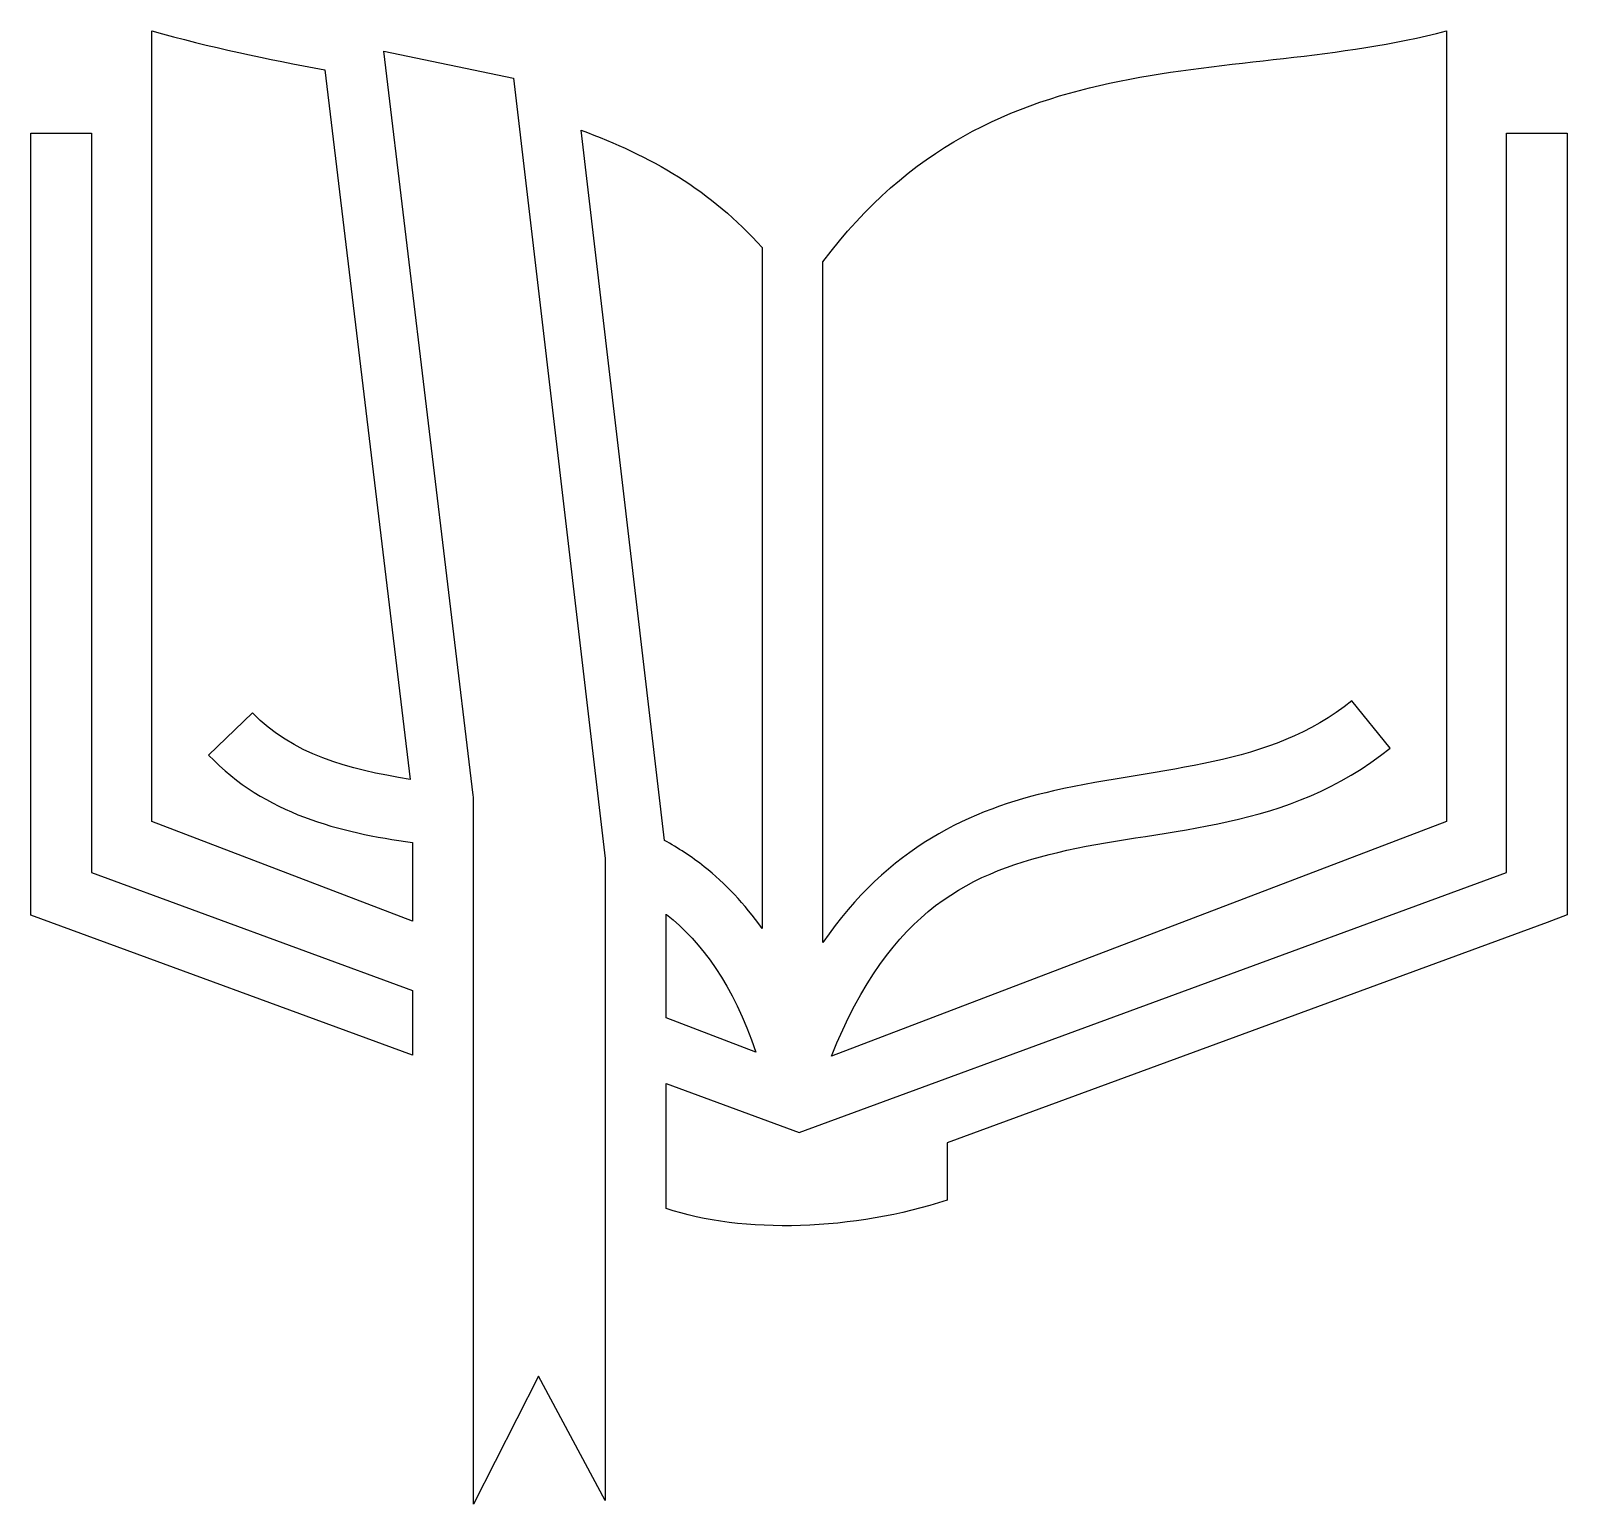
# Model space of a CAD drawing. Header units: centimetres. Extents: x -9.9 to 9.9, y -10.1 to 9.
import ezdxf

# ---------------------------------------------------------------- set-up
doc = ezdxf.new("R2010")
doc.units = ezdxf.units.CM
doc.header["$MEASUREMENT"] = 0
doc.layers.add('Layer 1', color=7, linetype='Continuous')

msp = doc.modelspace()

# ---------------------------------------------------------------- linework, layer by layer
at = {"layer": 'Layer 1'}
for points, knots in [([(-8.36638, 8.98178), (-8.36638, 8.98178), (-8.36638, -1.24661), (-8.36638, -1.24661), (-8.36638, -1.24661), (-8.36638, -1.24661), (-4.99294, -2.534), (-4.99294, -2.534), (-4.99294, -2.534), (-4.99294, -2.534), (-4.99294, -1.51805), (-4.99294, -1.51805), (-4.99294, -1.51805), (-5.94189, -1.3824), (-6.89324, -1.15401), (-7.6297, -0.38609), (-7.6297, -0.38609), (-7.6297, -0.38609), (-7.06043, 0.15944), (-7.06043, 0.15944), (-7.06043, 0.15944), (-6.54809, -0.3747), (-5.83621, -0.56851), (-5.02456, -0.69969), (-5.02456, -0.69969), (-5.02456, -0.69969), (-6.12886, 8.4745), (-6.12886, 8.4745), (-6.12886, 8.4745), (-6.86073, 8.61386), (-7.61166, 8.76672), (-8.36638, 8.98178)], [0, 0, 0, 0, 0.11111111, 0.11111111, 0.11111111, 0.11111111, 0.22222222, 0.22222222, 0.22222222, 0.22222222, 0.33333333, 0.33333333, 0.33333333, 0.33333333, 0.44444444, 0.44444444, 0.44444444, 0.44444444, 0.55555556, 0.55555556, 0.55555556, 0.55555556, 0.66666667, 0.66666667, 0.66666667, 0.66666667, 0.77777778, 0.77777778, 0.77777778, 0.77777778, 1, 1, 1, 1]), ([(8.37958, 8.98051), (5.63116, 8.24712), (2.54547, 8.97621), (0.31622, 5.99443), (0.31622, 5.99443), (0.31622, 5.99443), (0.31622, -2.81075), (0.31622, -2.81075), (0.31622, -2.81075), (1.15093, -1.58155), (2.23246, -1.08751), (3.29834, -0.84867), (3.29834, -0.84867), (4.72842, -0.52807), (6.08902, -0.54662), (7.15671, 0.31626), (7.15671, 0.31626), (7.15671, 0.31626), (7.65218, -0.29644), (7.65218, -0.29644), (7.65218, -0.29644), (6.33418, -1.36173), (4.77422, -1.32475), (3.47089, -1.61689), (3.47089, -1.61689), (2.23558, -1.89376), (1.19475, -2.36031), (0.42425, -4.28136), (0.42425, -4.28136), (0.42425, -4.28136), (8.37953, -1.24666), (8.37953, -1.24666), (8.37953, -1.24666), (8.37953, -1.24666), (8.37953, 8.98051), (8.37953, 8.98051), (8.37953, 8.98051), (8.37953, 8.98051), (8.37958, 8.98051), (8.37958, 8.98051)], [0, 0, 0, 0, 0.09090909, 0.09090909, 0.09090909, 0.09090909, 0.18181818, 0.18181818, 0.18181818, 0.18181818, 0.27272727, 0.27272727, 0.27272727, 0.27272727, 0.36363636, 0.36363636, 0.36363636, 0.36363636, 0.45454545, 0.45454545, 0.45454545, 0.45454545, 0.54545455, 0.54545455, 0.54545455, 0.54545455, 0.63636364, 0.63636364, 0.63636364, 0.63636364, 0.72727273, 0.72727273, 0.72727273, 0.72727273, 0.81818182, 0.81818182, 0.81818182, 0.81818182, 1, 1, 1, 1]), ([(-5.36334, 8.71696), (-5.36334, 8.71696), (-4.20764, -0.90396), (-4.20764, -0.90396), (-4.20764, -0.90396), (-4.20764, -0.90396), (-4.20511, -0.9277), (-4.20511, -0.9277), (-4.20511, -0.9277), (-4.20511, -0.9277), (-4.20512, -10.07418), (-4.20512, -10.07418), (-4.20512, -10.07418), (-4.20512, -10.07418), (-3.36429, -8.41782), (-3.36429, -8.41782), (-3.36429, -8.41782), (-3.36429, -8.41782), (-2.5012, -10.02674), (-2.5012, -10.02674), (-2.5012, -10.02674), (-2.5012, -10.02674), (-2.50119, -1.72104), (-2.50119, -1.72104), (-2.50119, -1.72104), (-2.50119, -1.72104), (-3.68704, 8.37034), (-3.68704, 8.37034), (-3.68704, 8.37034), (-3.68704, 8.37034), (-5.36322, 8.71696), (-5.36322, 8.71696), (-5.36322, 8.71696), (-5.36322, 8.71696), (-5.36334, 8.71696), (-5.36334, 8.71696)], [0, 0, 0, 0, 0.1, 0.1, 0.1, 0.1, 0.2, 0.2, 0.2, 0.2, 0.3, 0.3, 0.3, 0.3, 0.4, 0.4, 0.4, 0.4, 0.5, 0.5, 0.5, 0.5, 0.6, 0.6, 0.6, 0.6, 0.7, 0.7, 0.7, 0.7, 0.8, 0.8, 0.8, 0.8, 1, 1, 1, 1]), ([(-9.93056, 7.65872), (-9.93056, 7.65872), (-9.93056, -2.45371), (-9.93056, -2.45371), (-9.93056, -2.45371), (-9.93056, -2.45371), (-9.67228, -2.54859), (-9.67228, -2.54859), (-9.67228, -2.54859), (-9.67228, -2.54859), (-4.9929, -4.2682), (-4.9929, -4.2682), (-4.9929, -4.2682), (-4.9929, -4.2682), (-4.9929, -3.4288), (-4.9929, -3.4288), (-4.9929, -3.4288), (-4.9929, -3.4288), (-9.14252, -1.90417), (-9.14252, -1.90417), (-9.14252, -1.90417), (-9.14252, -1.90417), (-9.14252, 7.65872), (-9.14252, 7.65872), (-9.14252, 7.65872), (-9.14252, 7.65872), (-9.93056, 7.65872), (-9.93056, 7.65872)], [0, 0, 0, 0, 0.125, 0.125, 0.125, 0.125, 0.25, 0.25, 0.25, 0.25, 0.375, 0.375, 0.375, 0.375, 0.5, 0.5, 0.5, 0.5, 0.625, 0.625, 0.625, 0.625, 0.75, 0.75, 0.75, 0.75, 1, 1, 1, 1]), ([(-2.81345, 7.69439), (-2.81345, 7.69439), (-1.73425, -1.48903), (-1.73425, -1.48903), (-1.73425, -1.48903), (-1.5582, -1.58602), (-1.38603, -1.69818), (-1.22031, -1.82903), (-1.22031, -1.82903), (-0.94824, -2.04396), (-0.69692, -2.30806), (-0.47183, -2.62896), (-0.47183, -2.62896), (-0.47183, -2.62896), (-0.47182, 6.17761), (-0.47182, 6.17761), (-0.47182, 6.17761), (-1.12525, 6.9145), (-1.92248, 7.3721), (-2.81349, 7.69439), (-2.81349, 7.69439), (-2.81349, 7.69439), (-2.81345, 7.69439), (-2.81345, 7.69439)], [0, 0, 0, 0, 0.14285714, 0.14285714, 0.14285714, 0.14285714, 0.28571429, 0.28571429, 0.28571429, 0.28571429, 0.42857143, 0.42857143, 0.42857143, 0.42857143, 0.57142857, 0.57142857, 0.57142857, 0.57142857, 0.71428571, 0.71428571, 0.71428571, 0.71428571, 1, 1, 1, 1]), ([(9.15441, 7.65745), (9.15441, 7.65745), (9.15441, -1.90414), (9.15441, -1.90414), (9.15441, -1.90414), (9.15441, -1.90414), (0.00658, -5.26451), (0.00658, -5.26451), (0.00658, -5.26451), (0.00658, -5.26451), (-1.71303, -4.63326), (-1.71303, -4.63326), (-1.71303, -4.63326), (-1.71303, -4.63326), (-1.71303, -6.24745), (-1.71303, -6.24745), (-1.71303, -6.24745), (-0.73431, -6.58606), (0.736, -6.53474), (1.92396, -6.14077), (1.92396, -6.14077), (1.92396, -6.14077), (1.92396, -5.40017), (1.92396, -5.40017), (1.92396, -5.40017), (1.92396, -5.40017), (9.68413, -2.54856), (9.68413, -2.54856), (9.68413, -2.54856), (9.68413, -2.54856), (9.94241, -2.45368), (9.94241, -2.45368), (9.94241, -2.45368), (9.94241, -2.45368), (9.94241, 7.65741), (9.94241, 7.65741), (9.94241, 7.65741), (9.94241, 7.65741), (9.15446, 7.65741), (9.15446, 7.65741), (9.15446, 7.65741), (9.15446, 7.65741), (9.15441, 7.65745), (9.15441, 7.65745)], [0, 0, 0, 0, 0.08333333, 0.08333333, 0.08333333, 0.08333333, 0.16666667, 0.16666667, 0.16666667, 0.16666667, 0.25, 0.25, 0.25, 0.25, 0.33333333, 0.33333333, 0.33333333, 0.33333333, 0.41666667, 0.41666667, 0.41666667, 0.41666667, 0.5, 0.5, 0.5, 0.5, 0.58333333, 0.58333333, 0.58333333, 0.58333333, 0.66666667, 0.66666667, 0.66666667, 0.66666667, 0.75, 0.75, 0.75, 0.75, 0.83333333, 0.83333333, 0.83333333, 0.83333333, 1, 1, 1, 1]), ([(-1.71312, -2.44313), (-1.71312, -2.44313), (-1.71312, -3.78462), (-1.71312, -3.78462), (-1.71312, -3.78462), (-1.71312, -3.78462), (-0.5508, -4.22865), (-0.5508, -4.22865), (-0.5508, -4.22865), (-0.84766, -3.34957), (-1.24931, -2.80928), (-1.7078, -2.44705), (-1.7078, -2.44705), (-1.70949, -2.44578), (-1.71134, -2.44452), (-1.71307, -2.44317), (-1.71307, -2.44317), (-1.71307, -2.44317), (-1.71312, -2.44313), (-1.71312, -2.44313)], [0, 0, 0, 0, 0.16666667, 0.16666667, 0.16666667, 0.16666667, 0.33333333, 0.33333333, 0.33333333, 0.33333333, 0.5, 0.5, 0.5, 0.5, 0.66666667, 0.66666667, 0.66666667, 0.66666667, 1, 1, 1, 1])]:
    msp.add_open_spline(points, degree=3, knots=knots, dxfattribs=at)

doc.saveas('drawing.dxf')
